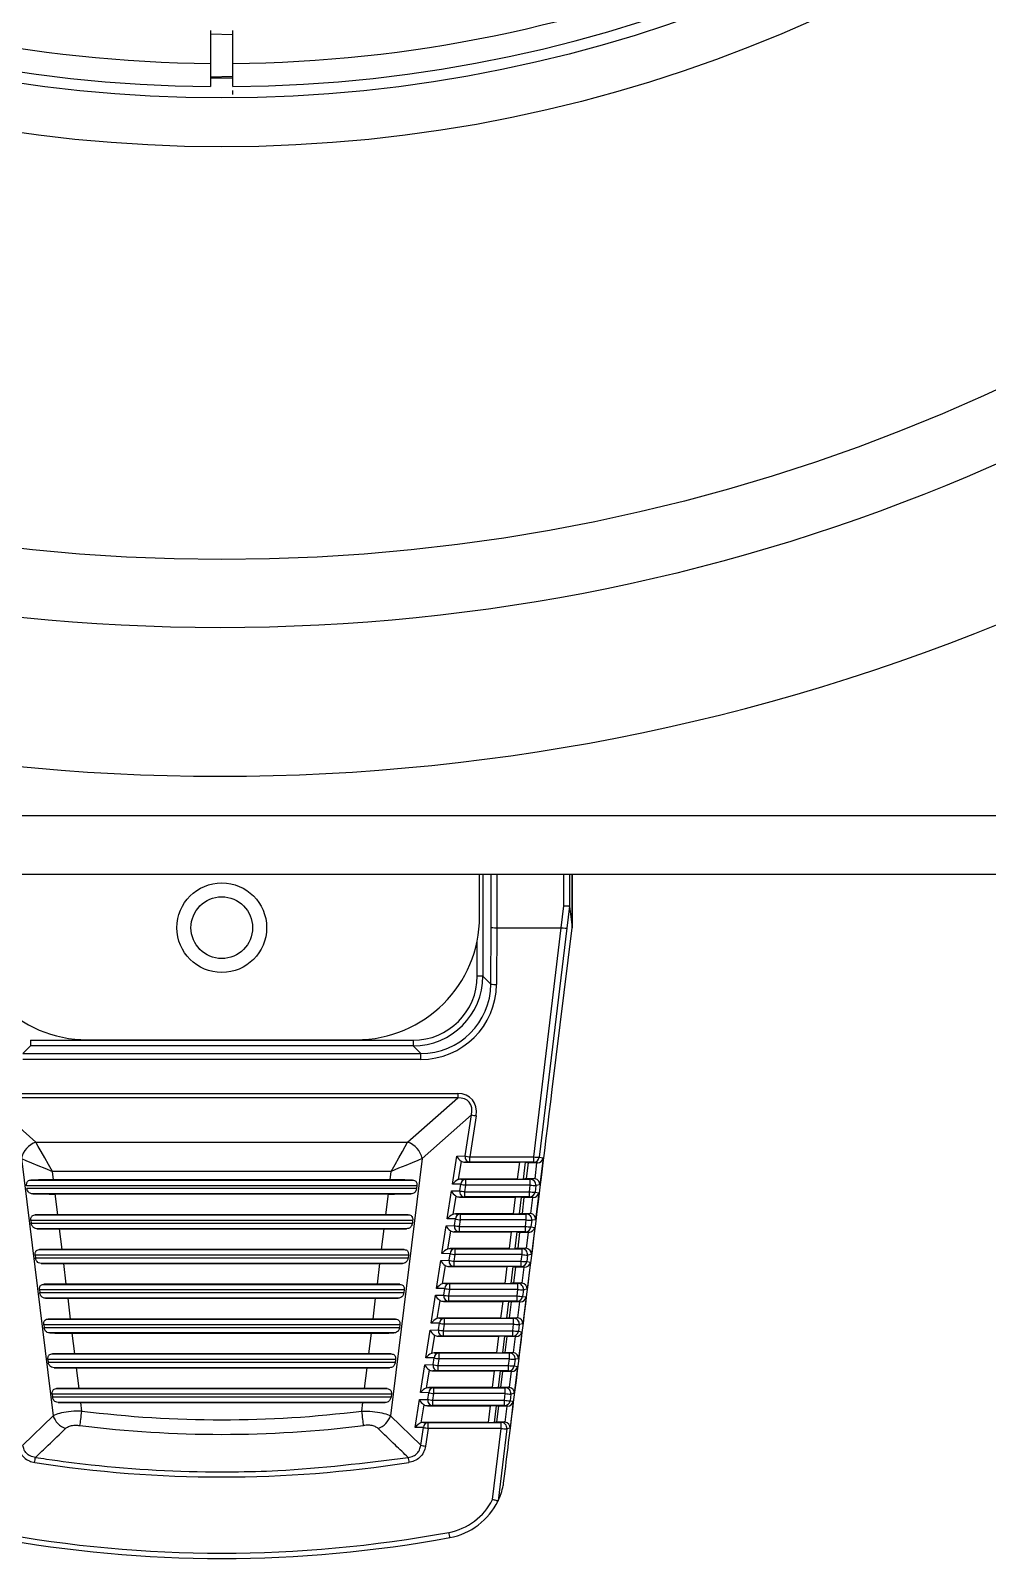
# Model space of a CAD drawing. Extents: x 17.3 to 113.1, y 4.8 to 84.5.
# Drawn here: x 53.618 to 55.326, y 30.821 to 33.547 of the extents above; entities that cross this region are included whole.
import ezdxf

# ---------------------------------------------------------------- set-up
doc = ezdxf.new("R2010")
doc.units = 0
doc.header["$MEASUREMENT"] = 0
doc.layers.add('OBJECT', color=7, linetype='CONTINUOUS')

msp = doc.modelspace()

# ---------------------------------------------------------------- linework, layer by layer
at = {"layer": 'OBJECT'}
for p, q in [((53.9397, 33.5466), (53.9397, 33.488)), ((53.9797, 33.488), (53.9797, 33.5466)), ((53.9797, 33.5389), (53.9397, 33.5403)), ((53.9397, 33.488), (53.9397, 33.4466)), ((53.9797, 33.4649), (53.9397, 33.4635)), ((53.9797, 33.4466), (53.9797, 33.488)), ((53.9797, 33.4619), (53.9397, 33.4619)), ((53.9397, 33.4466), (53.9397, 33.4466)), ((53.9797, 33.4466), (53.9797, 33.4466)), ((53.9797, 33.4328), (53.9797, 33.4397)), ((51.7566, 32.1465), (56.1566, 32.1465)), ((56.1566, 32.0416), (51.7566, 32.0416)), ((54.4197, 31.9665), (54.4197, 32.0416)), ((54.4255, 32.0416), (54.4255, 31.8602)), ((54.4403, 31.9467), (54.4403, 32.0416)), ((54.4503, 32.0416), (54.4503, 31.9465)), ((54.5701, 31.9857), (54.5701, 32.0416)), ((54.5801, 32.0416), (54.5801, 31.985)), ((54.5847, 32.0416), (54.5847, 31.9465)), ((54.5847, 31.9468), (54.5847, 32.0416)), ((54.5653, 31.9465), (54.5701, 31.9857)), ((54.5801, 31.985), (54.5752, 31.9455)), ((54.5801, 31.985), (54.5847, 31.9468)), ((54.4399, 31.8459), (54.4403, 31.9467)), ((54.4503, 31.9465), (54.4498, 31.8453)), ((54.4503, 31.9465), (54.5653, 31.9465)), ((54.4503, 31.9465), (54.4503, 31.9465)), ((54.5163, 31.5377), (54.5653, 31.9465)), ((54.5752, 31.9455), (54.5262, 31.537)), ((54.5493, 31.6578), (54.5847, 31.9464)), ((54.5847, 31.9465), (54.5847, 31.9464)), ((54.4156, 31.8602), (54.4156, 31.9239)), ((54.4255, 31.8602), (54.4156, 31.8602)), ((54.4255, 31.8602), (54.4399, 31.8459)), ((53.6047, 31.722), (53.6185, 31.7357)), ((53.6047, 31.722), (54.3147, 31.722)), ((53.6185, 31.7456), (53.6185, 31.7357)), ((53.6185, 31.7456), (54.301, 31.7456)), ((54.301, 31.7357), (53.6185, 31.7357)), ((53.7197, 31.7465), (54.1997, 31.7465)), ((54.301, 31.7456), (54.301, 31.7357)), ((54.3147, 31.722), (54.301, 31.7357)), ((54.3147, 31.7115), (54.3147, 31.722)), ((54.3147, 31.7115), (53.6047, 31.7115)), ((53.5388, 31.651), (54.3807, 31.651)), ((54.3807, 31.6428), (53.5388, 31.6428)), ((53.6281, 31.5638), (53.5388, 31.6428)), ((54.2913, 31.5638), (54.3807, 31.6428)), ((54.3807, 31.651), (54.3807, 31.6428)), ((54.4051, 31.6125), (54.3171, 31.5347)), ((54.3939, 31.5393), (54.4051, 31.6125)), ((54.4137, 31.6109), (54.4025, 31.5377)), ((53.6281, 31.5638), (54.2913, 31.5638)), ((53.6023, 31.5347), (53.6586, 31.0759)), ((54.3171, 31.5347), (54.2608, 31.0759)), ((54.3716, 31.4891), (54.3793, 31.539)), ((54.3793, 31.539), (54.3939, 31.5393)), ((54.3867, 31.5299), (54.3817, 31.4971)), ((54.4025, 31.5377), (54.5163, 31.5377)), ((54.4025, 31.5282), (54.4025, 31.5377)), ((54.5163, 31.5282), (54.5163, 31.5377)), ((54.5262, 31.537), (54.5332, 31.5358)), ((54.5332, 31.5358), (54.5273, 31.4877)), ((53.6594, 31.4965), (53.6575, 31.5118)), ((54.262, 31.5118), (53.6575, 31.5118)), ((54.2601, 31.4965), (54.262, 31.5118)), ((54.4025, 31.5282), (54.3933, 31.5281)), ((54.3933, 31.5281), (54.4913, 31.5281)), ((54.5163, 31.5282), (54.4025, 31.5282)), ((54.4876, 31.4979), (54.4913, 31.5281)), ((54.5012, 31.528), (54.4976, 31.498)), ((54.5012, 31.528), (54.5065, 31.5271)), ((54.5065, 31.5271), (54.503, 31.4989)), ((54.5221, 31.5271), (54.5065, 31.5271)), ((54.5228, 31.5271), (54.5163, 31.5282)), ((54.5186, 31.4987), (54.5221, 31.5271)), ((54.308, 31.4863), (53.6115, 31.4863)), ((53.6121, 31.4816), (54.3074, 31.4816)), ((53.6193, 31.4963), (54.3002, 31.4963)), ((54.2601, 31.4965), (53.6594, 31.4965)), ((54.308, 31.4863), (54.3074, 31.4816)), ((54.3621, 31.4271), (54.3697, 31.477)), ((54.3697, 31.477), (54.3843, 31.4772)), ((54.3861, 31.4888), (54.3716, 31.4891)), ((54.3843, 31.4772), (54.3861, 31.4888)), ((54.3863, 31.4979), (54.3947, 31.4978)), ((54.4876, 31.4979), (54.3863, 31.4979)), ((54.3947, 31.4873), (54.3929, 31.4756)), ((54.3929, 31.4756), (54.5088, 31.4756)), ((54.3929, 31.4756), (54.3929, 31.4662)), ((54.3947, 31.4978), (54.3947, 31.4873)), ((54.3947, 31.4978), (54.5102, 31.4978)), ((54.5102, 31.4873), (54.3947, 31.4873)), ((54.503, 31.4989), (54.4976, 31.498)), ((54.503, 31.4989), (54.5169, 31.4989)), ((54.5088, 31.4756), (54.5102, 31.4873)), ((54.5088, 31.4662), (54.5088, 31.4756)), ((54.5102, 31.4978), (54.5169, 31.4989)), ((54.5102, 31.4873), (54.5102, 31.4978)), ((54.5201, 31.4866), (54.5187, 31.475)), ((54.5187, 31.475), (54.5256, 31.4738)), ((54.5273, 31.4877), (54.5201, 31.4866)), ((54.2971, 31.4716), (53.6223, 31.4716)), ((53.667, 31.4345), (53.6624, 31.4715)), ((53.6624, 31.4715), (54.257, 31.4715)), ((54.2525, 31.4345), (54.257, 31.4715)), ((54.3772, 31.4679), (54.3722, 31.4351)), ((54.3929, 31.4662), (54.3838, 31.466)), ((54.3838, 31.466), (54.4838, 31.466)), ((54.5088, 31.4662), (54.3929, 31.4662)), ((54.4802, 31.4359), (54.4838, 31.466)), ((54.4938, 31.466), (54.4902, 31.436)), ((54.4938, 31.466), (54.4988, 31.4651)), ((54.4988, 31.4651), (54.4954, 31.4369)), ((54.5145, 31.4651), (54.4988, 31.4651)), ((54.5152, 31.4651), (54.5088, 31.4662)), ((54.511, 31.4367), (54.5145, 31.4651)), ((54.5256, 31.4738), (54.5197, 31.4257)), ((53.6191, 31.4243), (53.6197, 31.4196)), ((54.3003, 31.4243), (53.6191, 31.4243)), ((53.6269, 31.4343), (54.2926, 31.4343)), ((54.2525, 31.4345), (53.667, 31.4345)), ((54.3003, 31.4243), (54.2998, 31.4196)), ((54.3766, 31.4269), (54.3621, 31.4271)), ((54.3748, 31.4152), (54.3766, 31.4269)), ((54.3767, 31.4359), (54.3852, 31.4358)), ((54.4802, 31.4359), (54.3767, 31.4359)), ((54.3852, 31.4253), (54.3834, 31.4136)), ((54.3852, 31.4358), (54.3852, 31.4253)), ((54.3852, 31.4358), (54.5028, 31.4358)), ((54.5028, 31.4253), (54.3852, 31.4253)), ((54.4954, 31.4369), (54.4902, 31.436)), ((54.4954, 31.4369), (54.5093, 31.4369)), ((54.5014, 31.4136), (54.5028, 31.4253)), ((54.5028, 31.4358), (54.5093, 31.4369)), ((54.5028, 31.4253), (54.5028, 31.4358)), ((54.5127, 31.4246), (54.5113, 31.4129)), ((54.5197, 31.4257), (54.5127, 31.4246)), ((53.6197, 31.4196), (54.2998, 31.4196)), ((54.2895, 31.4096), (53.6299, 31.4096)), ((53.6746, 31.3725), (53.67, 31.4095)), ((53.67, 31.4095), (54.2494, 31.4095)), ((54.2449, 31.3725), (54.2494, 31.4095)), ((54.3526, 31.3651), (54.3602, 31.415)), ((54.3602, 31.415), (54.3748, 31.4152)), ((54.3677, 31.4059), (54.3626, 31.3731)), ((54.3834, 31.4041), (54.3743, 31.404)), ((54.3743, 31.404), (54.4764, 31.404)), ((54.3834, 31.4136), (54.5014, 31.4136)), ((54.3834, 31.4136), (54.3834, 31.4041)), ((54.5014, 31.4041), (54.3834, 31.4041)), ((54.4728, 31.374), (54.4764, 31.404)), ((54.4864, 31.4039), (54.4828, 31.374)), ((54.4864, 31.4039), (54.4912, 31.4031)), ((54.4912, 31.4031), (54.4878, 31.3749)), ((54.5069, 31.4031), (54.4912, 31.4031)), ((54.5014, 31.4041), (54.5014, 31.4136)), ((54.5076, 31.4031), (54.5014, 31.4041)), ((54.5034, 31.3747), (54.5069, 31.4031)), ((54.5113, 31.4129), (54.518, 31.4118)), ((54.518, 31.4118), (54.5121, 31.3637)), ((53.6345, 31.3723), (54.2849, 31.3723)), ((54.2449, 31.3725), (53.6746, 31.3725)), ((54.3672, 31.374), (54.3757, 31.3738)), ((54.4728, 31.374), (54.3672, 31.374)), ((54.3757, 31.3738), (54.3757, 31.3633)), ((54.3757, 31.3738), (54.4954, 31.3738)), ((54.4878, 31.3749), (54.4828, 31.374)), ((54.4878, 31.3749), (54.5016, 31.3749)), ((54.4954, 31.3738), (54.5016, 31.3749)), ((54.4954, 31.3633), (54.4954, 31.3738)), ((53.6267, 31.3623), (53.6273, 31.3576)), ((54.2927, 31.3623), (53.6267, 31.3623)), ((53.6273, 31.3576), (54.2921, 31.3576)), ((54.2819, 31.3476), (53.6376, 31.3476)), ((53.6822, 31.3105), (53.6777, 31.3475)), ((53.6777, 31.3475), (54.2418, 31.3475)), ((54.2373, 31.3105), (54.2418, 31.3475)), ((54.2927, 31.3623), (54.2921, 31.3576)), ((54.3431, 31.3031), (54.3507, 31.353)), ((54.3507, 31.353), (54.3653, 31.3532)), ((54.3671, 31.3649), (54.3526, 31.3651)), ((54.3581, 31.3438), (54.3531, 31.3112)), ((54.3739, 31.3421), (54.3648, 31.342)), ((54.3648, 31.342), (54.4689, 31.342)), ((54.3653, 31.3532), (54.3671, 31.3649)), ((54.3757, 31.3633), (54.3739, 31.3516)), ((54.3739, 31.3516), (54.4939, 31.3516)), ((54.3739, 31.3516), (54.3739, 31.3421)), ((54.4939, 31.3421), (54.3739, 31.3421)), ((54.4954, 31.3633), (54.3757, 31.3633)), ((54.4653, 31.312), (54.4689, 31.342)), ((54.4789, 31.3419), (54.4753, 31.3121)), ((54.4789, 31.3419), (54.4836, 31.3411)), ((54.4836, 31.3411), (54.4802, 31.3129)), ((54.4993, 31.3411), (54.4836, 31.3411)), ((54.4939, 31.3516), (54.4954, 31.3633)), ((54.4939, 31.3421), (54.4939, 31.3516)), ((54.5, 31.3411), (54.4939, 31.3421)), ((54.4958, 31.3127), (54.4993, 31.3411)), ((54.5053, 31.3626), (54.5039, 31.3509)), ((54.5039, 31.3509), (54.5104, 31.3498)), ((54.5104, 31.3498), (54.5045, 31.3017)), ((54.5121, 31.3637), (54.5053, 31.3626)), ((54.3577, 31.312), (54.3662, 31.3119)), ((54.4653, 31.312), (54.3577, 31.312)), ((54.3662, 31.3119), (54.3662, 31.3013)), ((54.3662, 31.3119), (54.4879, 31.3119)), ((54.4802, 31.3129), (54.4753, 31.3121)), ((54.4802, 31.3129), (54.494, 31.3129)), ((54.4879, 31.3119), (54.494, 31.3129)), ((54.4879, 31.3013), (54.4879, 31.3119)), ((53.6343, 31.3003), (53.6349, 31.2956)), ((54.2851, 31.3003), (53.6343, 31.3003)), ((53.6349, 31.2956), (54.2845, 31.2956)), ((53.6421, 31.3103), (54.2773, 31.3103)), ((54.2743, 31.2856), (53.6452, 31.2856)), ((54.2373, 31.3105), (53.6822, 31.3105)), ((53.6898, 31.2485), (53.6853, 31.2855)), ((53.6853, 31.2855), (54.2342, 31.2855)), ((54.2296, 31.2485), (54.2342, 31.2855)), ((54.2851, 31.3003), (54.2845, 31.2956)), ((54.3335, 31.2412), (54.3412, 31.2909)), ((54.3412, 31.2909), (54.3558, 31.2911)), ((54.3576, 31.3029), (54.3431, 31.3031)), ((54.3558, 31.2911), (54.3576, 31.3029)), ((54.3662, 31.3013), (54.3644, 31.2896)), ((54.3644, 31.2896), (54.4865, 31.2896)), ((54.3644, 31.2896), (54.3644, 31.2801)), ((54.4879, 31.3013), (54.3662, 31.3013)), ((54.4865, 31.2896), (54.4879, 31.3013)), ((54.4865, 31.2801), (54.4865, 31.2896)), ((54.4978, 31.3006), (54.4964, 31.2889)), ((54.4964, 31.2889), (54.5028, 31.2878)), ((54.5028, 31.2878), (54.4969, 31.2397)), ((54.5045, 31.3017), (54.4978, 31.3006)), ((54.3486, 31.2818), (54.3436, 31.2492)), ((54.3644, 31.2801), (54.3553, 31.28)), ((54.3553, 31.28), (54.4615, 31.28)), ((54.4865, 31.2801), (54.3644, 31.2801)), ((54.4579, 31.25), (54.4615, 31.28)), ((54.4715, 31.2799), (54.4679, 31.2501)), ((54.4715, 31.2799), (54.476, 31.2791)), ((54.476, 31.2791), (54.4725, 31.2509)), ((54.4916, 31.2791), (54.476, 31.2791)), ((54.4923, 31.2791), (54.4865, 31.2801)), ((54.4882, 31.2507), (54.4916, 31.2791)), ((53.642, 31.2383), (53.6425, 31.2336)), ((54.2775, 31.2383), (53.642, 31.2383)), ((53.6425, 31.2336), (54.2769, 31.2336)), ((53.6497, 31.2483), (54.2697, 31.2483)), ((54.2296, 31.2485), (53.6898, 31.2485)), ((54.2775, 31.2383), (54.2769, 31.2336)), ((54.3481, 31.2409), (54.3335, 31.2412)), ((54.3463, 31.2291), (54.3481, 31.2409)), ((54.3482, 31.25), (54.3567, 31.2499)), ((54.4579, 31.25), (54.3482, 31.25)), ((54.3567, 31.2394), (54.3548, 31.2275)), ((54.3567, 31.2499), (54.3567, 31.2394)), ((54.3567, 31.2499), (54.4805, 31.2499)), ((54.4805, 31.2394), (54.3567, 31.2394)), ((54.4725, 31.2509), (54.4679, 31.2501)), ((54.4725, 31.2509), (54.4864, 31.2509)), ((54.4791, 31.2275), (54.4805, 31.2394)), ((54.4805, 31.2499), (54.4864, 31.2509)), ((54.4805, 31.2394), (54.4805, 31.2499)), ((54.4904, 31.2387), (54.489, 31.2268)), ((54.4969, 31.2397), (54.4904, 31.2387)), ((54.2667, 31.2236), (53.6528, 31.2236)), ((53.6974, 31.1865), (53.6929, 31.2235)), ((53.6929, 31.2235), (54.2266, 31.2235)), ((54.222, 31.1865), (54.2266, 31.2235)), ((54.324, 31.1792), (54.3317, 31.2289)), ((54.3317, 31.2289), (54.3463, 31.2291)), ((54.3391, 31.2198), (54.3341, 31.1872)), ((54.3548, 31.2181), (54.3457, 31.2179)), ((54.3457, 31.2179), (54.454, 31.2179)), ((54.3548, 31.2275), (54.4791, 31.2275)), ((54.3548, 31.2275), (54.3548, 31.2181)), ((54.4791, 31.2181), (54.3548, 31.2181)), ((54.4505, 31.188), (54.454, 31.2179)), ((54.464, 31.2178), (54.4605, 31.1881)), ((54.464, 31.2178), (54.4684, 31.2171)), ((54.4684, 31.2171), (54.4649, 31.1889)), ((54.484, 31.2171), (54.4684, 31.2171)), ((54.4791, 31.2181), (54.4791, 31.2275)), ((54.4847, 31.2171), (54.4791, 31.2181)), ((54.4805, 31.1887), (54.484, 31.2171)), ((54.489, 31.2268), (54.4952, 31.2258)), ((54.4952, 31.2258), (54.4893, 31.1777)), ((53.6496, 31.1763), (53.6501, 31.1716)), ((54.2699, 31.1763), (53.6496, 31.1763)), ((53.6574, 31.1863), (54.2621, 31.1863)), ((54.222, 31.1865), (53.6974, 31.1865)), ((54.2699, 31.1763), (54.2693, 31.1716)), ((54.3386, 31.179), (54.324, 31.1792)), ((54.3367, 31.1671), (54.3386, 31.179)), ((54.3387, 31.188), (54.3472, 31.1879)), ((54.4505, 31.188), (54.3387, 31.188)), ((54.3472, 31.1774), (54.3453, 31.1655)), ((54.3472, 31.1879), (54.3472, 31.1774)), ((54.3472, 31.1879), (54.473, 31.1879)), ((54.473, 31.1774), (54.3472, 31.1774)), ((54.4649, 31.1889), (54.4605, 31.1881)), ((54.4649, 31.1889), (54.4788, 31.1889)), ((54.4716, 31.1655), (54.473, 31.1774)), ((54.473, 31.1879), (54.4788, 31.1889)), ((54.473, 31.1774), (54.473, 31.1879)), ((54.483, 31.1767), (54.4815, 31.1648)), ((54.4893, 31.1777), (54.483, 31.1767)), ((53.6501, 31.1716), (54.2693, 31.1716)), ((54.2591, 31.1616), (53.6604, 31.1616)), ((53.705, 31.1245), (53.7005, 31.1615)), ((53.7005, 31.1615), (54.219, 31.1615)), ((54.2144, 31.1245), (54.219, 31.1615)), ((54.3145, 31.1172), (54.3221, 31.1669)), ((54.3221, 31.1669), (54.3367, 31.1671)), ((54.3296, 31.1577), (54.3246, 31.1253)), ((54.3453, 31.156), (54.3362, 31.1559)), ((54.3362, 31.1559), (54.4466, 31.1559)), ((54.3453, 31.1655), (54.4716, 31.1655)), ((54.3453, 31.1655), (54.3453, 31.156)), ((54.4716, 31.156), (54.3453, 31.156)), ((54.443, 31.1261), (54.4466, 31.1559)), ((54.4566, 31.1558), (54.453, 31.1262)), ((54.4566, 31.1558), (54.4608, 31.1551)), ((54.4608, 31.1551), (54.4573, 31.1269)), ((54.4764, 31.1551), (54.4608, 31.1551)), ((54.4716, 31.156), (54.4716, 31.1655)), ((54.4771, 31.1551), (54.4716, 31.156)), ((54.4729, 31.1267), (54.4764, 31.1551)), ((54.4815, 31.1648), (54.4875, 31.1638)), ((54.4875, 31.1638), (54.4816, 31.1157)), ((53.665, 31.1243), (54.2545, 31.1243)), ((54.2144, 31.1245), (53.705, 31.1245)), ((54.3292, 31.1261), (54.3376, 31.1259)), ((54.443, 31.1261), (54.3292, 31.1261)), ((54.3376, 31.1259), (54.3376, 31.1154)), ((54.3376, 31.1259), (54.4656, 31.1259)), ((54.4573, 31.1269), (54.453, 31.1262)), ((54.4573, 31.1269), (54.4712, 31.1269)), ((54.4656, 31.1259), (54.4712, 31.1269)), ((54.4656, 31.1154), (54.4656, 31.1259)), ((53.6572, 31.1143), (53.6578, 31.1096)), ((54.2623, 31.1143), (53.6572, 31.1143)), ((53.6578, 31.1096), (54.2617, 31.1096)), ((54.2515, 31.0996), (53.668, 31.0996)), ((53.7099, 31.0844), (53.7081, 31.0995)), ((53.7081, 31.0995), (54.2114, 31.0995)), ((54.2095, 31.0844), (54.2114, 31.0995)), ((54.2623, 31.1143), (54.2617, 31.1096)), ((54.305, 31.0553), (54.3126, 31.1048)), ((54.3126, 31.1048), (54.3272, 31.1051)), ((54.329, 31.117), (54.3145, 31.1172)), ((54.3201, 31.0957), (54.3151, 31.0633)), ((54.3358, 31.094), (54.3267, 31.0939)), ((54.3267, 31.0939), (54.4392, 31.0939)), ((54.3272, 31.1051), (54.329, 31.117)), ((54.3376, 31.1154), (54.3358, 31.1035)), ((54.3358, 31.1035), (54.4642, 31.1035)), ((54.3358, 31.1035), (54.3358, 31.094)), ((54.4642, 31.094), (54.3358, 31.094)), ((54.4656, 31.1154), (54.3376, 31.1154)), ((54.4356, 31.0641), (54.4392, 31.0939)), ((54.4491, 31.0938), (54.4456, 31.0642)), ((54.4491, 31.0938), (54.4532, 31.0931)), ((54.4642, 31.1035), (54.4656, 31.1154)), ((54.4642, 31.094), (54.4642, 31.1035)), ((54.4695, 31.0931), (54.4642, 31.094)), ((54.4799, 31.1018), (54.474, 31.0537)), ((54.4755, 31.1147), (54.4741, 31.1028)), ((54.4741, 31.1028), (54.4799, 31.1018)), ((54.4816, 31.1157), (54.4755, 31.1147)), ((53.6586, 31.0759), (53.6048, 31.0234)), ((54.2608, 31.0759), (54.3147, 31.0234)), ((54.4532, 31.0931), (54.4497, 31.0649)), ((54.4688, 31.0931), (54.4532, 31.0931)), ((54.4653, 31.0647), (54.4688, 31.0931)), ((54.3195, 31.055), (54.305, 31.0553)), ((54.3147, 31.0234), (54.3195, 31.055)), ((54.3197, 31.0641), (54.3281, 31.064)), ((54.4356, 31.0641), (54.3197, 31.0641)), ((54.3281, 31.0535), (54.3233, 31.0218)), ((54.3281, 31.064), (54.4582, 31.064)), ((54.3281, 31.0535), (54.3281, 31.064)), ((54.4582, 31.0535), (54.3281, 31.0535)), ((54.4429, 30.9265), (54.4582, 31.0535)), ((54.4497, 31.0649), (54.4456, 31.0642)), ((54.4497, 31.0649), (54.4636, 31.0649)), ((54.4681, 31.0528), (54.4526, 30.9241)), ((54.4582, 31.064), (54.4636, 31.0649)), ((54.4582, 31.0535), (54.4582, 31.064)), ((54.474, 31.0537), (54.4681, 31.0528)), ((54.4526, 30.9241), (54.4527, 30.9241))]:
    msp.add_line(p, q, dxfattribs=at)
at = {"layer": 'OBJECT', "flags": 128}
for points in [[(54.5701, 31.9857), (54.572, 31.9855), (54.5738, 31.9854), (54.5755, 31.9853), (54.577, 31.9852), (54.5782, 31.9852), (54.5792, 31.9851), (54.5798, 31.9851), (54.5801, 31.985)], [(53.6575, 31.5118), (53.6504, 31.5243), (53.6437, 31.5362), (53.6375, 31.5471), (53.6323, 31.5564), (53.6281, 31.5638)], [(54.262, 31.5118), (54.269, 31.5243), (54.2758, 31.5362), (54.2819, 31.5471), (54.2872, 31.5564), (54.2913, 31.5638)], [(53.6023, 31.5347), (53.6101, 31.5314), (53.62, 31.5273), (53.6316, 31.5226), (53.6442, 31.5173), (53.6575, 31.5118)], [(54.3171, 31.5347), (54.3093, 31.5314), (54.2994, 31.5273), (54.2879, 31.5226), (54.2752, 31.5173), (54.262, 31.5118)], [(53.7067, 31.0587), (53.707, 31.0608), (53.7073, 31.0634), (53.7077, 31.0663), (53.7081, 31.0696), (53.7085, 31.073), (53.709, 31.0767), (53.7095, 31.0806), (53.7099, 31.0844)], [(54.2127, 31.0587), (54.2125, 31.0608), (54.2122, 31.0634), (54.2118, 31.0663), (54.2114, 31.0696), (54.2109, 31.073), (54.2105, 31.0767), (54.21, 31.0806), (54.2095, 31.0844)]]:
    msp.add_lwpolyline(points, dxfattribs=at)
at = {"layer": 'OBJECT'}
for centre, radius in [((53.9566, 35.9065), 3.425), ((53.9597, 35.9065), 3.3032), ((53.9597, 35.9065), 2.5673), ((53.9597, 35.9065), 2.48), ((53.9597, 31.9465), 0.08), ((53.9597, 31.9465), 0.055)]:
    msp.add_circle(centre, radius, dxfattribs=at)
for centre, radius, start, end in [((53.9597, 35.9065), 2.46, 90.4658, 269.5342), ((53.9597, 35.9065), 2.4599, 90.4658, 269.5342), ((53.9597, 35.9065), 2.46, 270.4658, 89.5342), ((53.9597, 35.9065), 2.4599, 270.4658, 89.5342), ((53.9597, 35.9065), 2.4186, 247.2806, 269.5262), ((53.9597, 35.9065), 2.4186, 270.4738, 292.7194), ((53.9566, 35.9065), 3.69, 246.3466, 293.6534), ((53.7197, 31.9665), 0.22, 180, 270), ((54.1997, 31.9665), 0.22, 270, 0), ((54.4479, 31.903), 0.0577, 262.0071, 271.9319), ((54.4299, 31.7229), 0.1131, 257.3529, 261.78), ((53.6392, 31.528), 0.0374, 107.1826, 169.8174), ((54.2803, 31.528), 0.0374, 10.1826, 72.8174), ((54.4033, 31.5378), 0.0096, 171.0459, 264.6867), ((54.4187, 31.6499), 0.1134, 257.3582, 261.7746), ((54.525, 31.5908), 0.0538, 260.7202, 271.3166), ((54.5163, 31.5382), 0.01, 270.0609, 353.0234), ((54.3938, 31.4757), 0.0096, 171.0462, 264.6867), ((54.4092, 31.5882), 0.1137, 257.3641, 261.7689), ((54.3954, 31.4885), 0.00928, 94.1947, 178.0819), ((54.4109, 31.5995), 0.1134, 257.3582, 261.7747), ((54.5175, 31.5286), 0.0537, 260.7126, 271.3308), ((54.5088, 31.4762), 0.01, 270.0628, 353.0253), ((54.5102, 31.4878), 0.01, 353.0096, 89.9214), ((54.5189, 31.5403), 0.0537, 260.7112, 271.3256), ((54.3859, 31.4266), 0.00928, 94.1891, 178.0877), ((54.4015, 31.5378), 0.1137, 257.3669, 261.7735), ((54.5028, 31.4258), 0.01, 353.0096, 89.9244), ((54.5115, 31.4783), 0.0537, 260.7112, 271.3256), ((54.3843, 31.4137), 0.0096, 171.0495, 264.6833), ((54.3997, 31.5261), 0.1137, 257.367, 261.7735), ((54.5101, 31.4666), 0.0537, 260.7112, 271.3256), ((54.5014, 31.4141), 0.01, 270.0647, 353.0235), ((54.3764, 31.3646), 0.00928, 94.1947, 178.0819), ((54.4953, 31.3638), 0.01, 353.0112, 89.9228), ((54.3748, 31.3517), 0.0096, 171.0462, 264.6867), ((54.3901, 31.4638), 0.1134, 257.3582, 261.7747), ((54.3919, 31.4756), 0.1134, 257.3583, 261.7746), ((54.5026, 31.4046), 0.0537, 260.7112, 271.3256), ((54.4939, 31.3521), 0.01, 270.061, 353.0233), ((54.504, 31.4163), 0.0537, 260.7126, 271.3308), ((54.3669, 31.3026), 0.00928, 94.1947, 178.0819), ((54.4879, 31.3019), 0.01, 353.0125, 89.9183), ((54.3653, 31.2897), 0.0096, 171.0464, 264.6865), ((54.3806, 31.4018), 0.1134, 257.3584, 261.7746), ((54.3824, 31.4136), 0.1134, 257.3582, 261.7747), ((54.4952, 31.3427), 0.0538, 260.7202, 271.3166), ((54.4865, 31.2901), 0.01, 270.061, 353.0233), ((54.4966, 31.3543), 0.0537, 260.7111, 271.3256), ((54.3573, 31.2406), 0.00928, 94.189, 178.0876), ((54.3729, 31.3519), 0.1137, 257.3668, 261.7737), ((54.4805, 31.2399), 0.01, 353.0094, 89.9244), ((54.4891, 31.2923), 0.0536, 260.7007, 271.336), ((54.3557, 31.2276), 0.0096, 171.0462, 264.6867), ((54.3711, 31.3401), 0.1137, 257.364, 261.7689), ((54.4877, 31.2805), 0.0537, 260.7126, 271.3308), ((54.479, 31.2281), 0.01, 270.063, 353.0251), ((54.3478, 31.1787), 0.00928, 94.1947, 178.0819), ((54.3634, 31.2897), 0.1134, 257.3584, 261.7746), ((54.473, 31.1779), 0.01, 353.0084, 89.9224), ((54.4817, 31.2305), 0.0538, 260.7201, 271.3166), ((54.3462, 31.1656), 0.0096, 171.0495, 264.6833), ((54.3616, 31.278), 0.1137, 257.367, 261.7735), ((54.4803, 31.2185), 0.0537, 260.7111, 271.3256), ((54.4716, 31.166), 0.01, 270.0647, 353.0237), ((54.3383, 31.1167), 0.00928, 94.1969, 178.0797), ((54.4656, 31.1159), 0.01, 353.0125, 89.9183), ((54.3367, 31.1036), 0.0096, 171.0462, 264.6867), ((54.352, 31.2155), 0.1131, 257.353, 261.78), ((54.3538, 31.2274), 0.1131, 257.353, 261.78), ((54.4728, 31.1565), 0.0537, 260.7111, 271.3256), ((54.4642, 31.104), 0.01, 270.0611, 353.0234), ((54.4743, 31.1684), 0.0537, 260.7111, 271.3256), ((53.6928, 31.0873), 0.036, 198.4626, 250.6707), ((53.9597, 33.0715), 2.0027, 262.8353, 277.1647), ((54.2267, 31.0873), 0.036, 289.3293, 341.5374), ((53.9597, 33.0715), 2.0287, 262.8353, 277.1647), ((54.3288, 31.0547), 0.00928, 94.189, 178.0876), ((54.3444, 31.166), 0.1137, 257.3639, 261.769), ((54.4582, 31.054), 0.01, 353.0094, 89.9244), ((54.4668, 31.1064), 0.0537, 260.7126, 271.3309), ((54.3395, 31.1341), 0.1134, 257.3582, 261.7747), ((52.8881, 31.1089), 0.7468, 351.0439, 351.7482), ((55.0313, 31.1089), 0.7468, 188.2518, 188.9561), ((54.3447, 30.9766), 0.12, 334.0782, 347.8929), ((54.3447, 30.976), 0.11, 280.4137, 333.2137), ((54.3447, 30.9766), 0.12, 280.4137, 334.0782), ((53.9597, 33.0715), 2.25, 259.5863, 280.4137), ((53.9597, 33.071), 2.24, 259.5863, 280.4137), ((54.6048, 30.9097), 0.2438, 189.8756, 192.1041)]:
    msp.add_arc(centre, radius, start, end, dxfattribs=at)
for centre, major_axis, ratio, start_param, end_param in [((54.5701, 31.9035), (0.01, 0.0816), 0.00637, 6.257393, 6.283573), ((54.4503, 31.9467), (0.01, -0.00002), 0.026383, 3.22892, 4.71245), ((54.542, 31.7571), (0.0233, 0.1894), 0.052407, 0.000098, 0.006453), ((54.5653, 31.9467), (0.00993, -0.00121), 0.026195, 4.718707, 6.230789), ((54.4647, 30.9685), (0.1198, 0.9787), 0.00637, 6.244304, 6.257393), ((54.3001, 31.8611), (0.089, -0.089), 0.993631, 5.501585, 7.064785), ((54.3001, 31.8611), (0.0819, -0.0819), 0.992433, 5.501585, 7.064785), ((54.3143, 31.8469), (0.1188, -0.0407), 0.993756, 5.043826, 6.607026), ((54.3143, 31.8464), (0.1299, -0.0387), 0.994537, 5.003442, 6.566642), ((54.366, 31.6033), (0.0395, 0.0379), 0.729911, 5.521785, 6.933311), ((54.366, 31.6039), (0.0343, 0.0324), 0.634863, 5.526939, 6.938465), ((54.3879, 31.538), (-0.00769, 0.00883), 0.591833, 0.988251, 2.042663), ((54.3937, 31.5381), (0.0115, 0.0012), 0.861198, 3.973965, 4.591698), ((54.5233, 31.537), (0.00821, 0.00613), 0.948914, 4.045717, 5.494053), ((54.4912, 31.528), (0.0101, 0), 0.00868, 0.05139, 1.563472), ((54.5221, 31.527), (0.0101, 0), 0.008662, 1.499632, 1.569733), ((53.6594, 31.496), (0.0605, 0), 0.008662, 1.57186, 2.29679), ((54.26, 31.496), (0.0605, 0), 0.008662, 0.844802, 1.569733), ((54.3783, 31.476), (-0.00769, 0.00883), 0.591833, 0.988251, 2.042663), ((54.3802, 31.488), (0.00979, 0.00828), 0.557988, 0.993218, 2.04763), ((54.386, 31.4879), (0.0115, 0.0009), 0.862782, 1.483987, 1.890248), ((54.4876, 31.498), (0.0101, 0), 0.008673, 4.717631, 6.229713), ((54.5169, 31.4889), (0.00989, 0.0016), 0.998514, 1.236067, 1.409966), ((54.5174, 31.4889), (0.00734, -0.00707), 0.946913, 0.670393, 2.18883), ((53.6624, 31.472), (0.0605, 0), 0.008662, 3.988522, 4.713453), ((54.2571, 31.472), (0.0605, 0), 0.008662, 4.711325, 5.436256), ((54.3842, 31.476), (0.0115, 0.0012), 0.861198, 3.973965, 4.591698), ((54.4837, 31.466), (0.0101, 0), 0.00868, 0.05139, 1.563472), ((54.5145, 31.465), (0.0101, 0), 0.008662, 1.499632, 1.569733), ((54.5157, 31.475), (0.00821, 0.00613), 0.948914, 4.045717, 5.494053), ((53.667, 31.434), (0.0605, 0), 0.008662, 1.57186, 2.29679), ((54.2524, 31.434), (0.0605, 0), 0.008662, 0.844802, 1.569733), ((54.3707, 31.426), (0.00979, 0.00828), 0.557988, 0.993218, 2.04763), ((54.3765, 31.4259), (0.0115, 0.0009), 0.862782, 1.483987, 1.890248), ((54.4801, 31.436), (0.0101, 0), 0.008673, 4.717631, 6.229713), ((54.5093, 31.4269), (0.00989, 0.0016), 0.998514, 1.236067, 1.409966), ((54.5098, 31.4269), (0.00734, -0.00707), 0.946913, 0.670393, 2.18883), ((53.67, 31.41), (0.0605, 0), 0.008662, 3.988522, 4.713453), ((54.2495, 31.41), (0.0605, 0), 0.008662, 4.711325, 5.436256), ((54.3688, 31.4139), (-0.00769, 0.00883), 0.591833, 0.988251, 2.042663), ((54.3747, 31.414), (0.0115, 0.0012), 0.861198, 3.973965, 4.591698), ((54.4763, 31.4039), (0.0101, 0), 0.00868, 0.05139, 1.563472), ((54.5069, 31.403), (0.0101, 0), 0.008662, 1.499632, 1.569733), ((54.5081, 31.413), (0.00821, 0.00613), 0.948914, 4.045717, 5.494053), ((53.6746, 31.372), (0.0605, 0), 0.008662, 1.57186, 2.29679), ((54.2448, 31.372), (0.0605, 0), 0.008662, 0.844802, 1.569733), ((54.3612, 31.3641), (0.00979, 0.00828), 0.557988, 0.993218, 2.04763), ((54.367, 31.364), (0.0115, 0.0009), 0.862782, 1.483987, 1.890248), ((54.4727, 31.374), (0.0101, 0), 0.008673, 4.717631, 6.229713), ((54.5016, 31.3649), (0.00989, 0.0016), 0.998514, 1.236067, 1.409966), ((54.5022, 31.3649), (0.00734, -0.00707), 0.946913, 0.670393, 2.18883), ((53.6776, 31.348), (0.0605, 0), 0.008662, 3.988522, 4.713453), ((54.2419, 31.348), (0.0605, 0), 0.008662, 4.711325, 5.436256), ((54.3593, 31.3519), (-0.00769, 0.00883), 0.591833, 0.988251, 2.042663), ((54.3651, 31.352), (0.0115, 0.0012), 0.861198, 3.973965, 4.591698), ((54.4689, 31.3419), (0.0101, 0), 0.00868, 0.05139, 1.563472), ((54.4992, 31.341), (0.0101, 0), 0.008662, 1.499632, 1.569733), ((54.5005, 31.351), (0.00821, 0.00613), 0.948914, 4.045717, 5.494053), ((54.3575, 31.302), (0.0115, 0.0009), 0.862782, 1.483987, 1.890248), ((54.4653, 31.3121), (0.0101, 0), 0.008673, 4.717631, 6.229713), ((54.494, 31.3029), (0.00989, 0.0016), 0.998514, 1.236067, 1.409966), ((54.4946, 31.3029), (0.00734, -0.00707), 0.946913, 0.670393, 2.18883), ((53.6823, 31.31), (0.0605, 0), 0.008662, 1.57186, 2.29679), ((53.6852, 31.286), (0.0605, 0), 0.008662, 3.988522, 4.713453), ((54.2343, 31.286), (0.0605, 0), 0.008662, 4.711325, 5.436256), ((54.2372, 31.31), (0.0605, 0), 0.008662, 0.844802, 1.569733), ((54.3498, 31.2899), (-0.00769, 0.00883), 0.591833, 0.988251, 2.042663), ((54.3516, 31.3021), (0.00979, 0.00828), 0.557988, 0.993218, 2.04763), ((54.4929, 31.289), (0.00821, 0.00613), 0.948914, 4.045717, 5.494053), ((54.3556, 31.29), (0.0115, 0.0012), 0.861198, 3.973965, 4.591698), ((54.4614, 31.2799), (0.0101, 0), 0.00868, 0.05139, 1.563472), ((54.4916, 31.279), (0.0101, 0), 0.008662, 1.499632, 1.569733), ((53.6899, 31.248), (0.0605, 0), 0.008662, 1.57186, 2.29679), ((54.2296, 31.248), (0.0605, 0), 0.008662, 0.844802, 1.569733), ((54.3421, 31.2401), (0.00979, 0.00828), 0.557988, 0.993218, 2.04763), ((54.3479, 31.24), (0.0115, 0.0009), 0.862782, 1.483987, 1.890248), ((54.4578, 31.2501), (0.0101, 0), 0.008673, 4.717631, 6.229713), ((54.4864, 31.2409), (0.00989, 0.0016), 0.998514, 1.236067, 1.409966), ((54.487, 31.2409), (0.00734, -0.00707), 0.946913, 0.670393, 2.18883), ((53.6928, 31.224), (0.0605, 0), 0.008662, 3.988522, 4.713453), ((54.2266, 31.224), (0.0605, 0), 0.008662, 4.711325, 5.436256), ((54.3403, 31.2278), (-0.00769, 0.00883), 0.591833, 0.988251, 2.042663), ((54.3461, 31.2279), (0.0115, 0.0012), 0.861198, 3.973965, 4.591698), ((54.454, 31.2178), (0.0101, 0), 0.00868, 0.05139, 1.563472), ((54.484, 31.217), (0.0101, 0), 0.008662, 1.499632, 1.569733), ((54.4852, 31.227), (0.00821, 0.00613), 0.948914, 4.045717, 5.494053), ((53.6975, 31.186), (0.0605, 0), 0.008662, 1.57186, 2.29679), ((54.222, 31.186), (0.0605, 0), 0.008662, 0.844802, 1.569733), ((54.3326, 31.1781), (0.00979, 0.00828), 0.557988, 0.993218, 2.04763), ((54.3384, 31.1781), (0.0115, 0.0009), 0.862782, 1.483987, 1.890248), ((54.4504, 31.1881), (0.0101, 0), 0.008673, 4.717631, 6.229713), ((54.4788, 31.1789), (0.00989, 0.0016), 0.998514, 1.236067, 1.409966), ((54.4793, 31.1789), (0.00734, -0.00707), 0.946913, 0.670393, 2.18883), ((53.7004, 31.162), (0.0605, 0), 0.008662, 3.988522, 4.713453), ((54.219, 31.162), (0.0605, 0), 0.008662, 4.711325, 5.436256), ((54.3307, 31.1658), (-0.00769, 0.00883), 0.591833, 0.988251, 2.042663), ((54.3366, 31.1659), (0.0115, 0.0012), 0.861198, 3.973965, 4.591698), ((54.4465, 31.1558), (0.0101, 0), 0.00868, 0.05139, 1.563472), ((54.4764, 31.155), (0.0101, 0), 0.008662, 1.499632, 1.569733), ((54.4776, 31.165), (0.00821, 0.00613), 0.948914, 4.045717, 5.494053), ((53.7051, 31.124), (0.0605, 0), 0.008662, 1.57186, 2.29679), ((54.2144, 31.124), (0.0605, 0), 0.008662, 0.844802, 1.569733), ((54.3231, 31.1162), (0.00979, 0.00828), 0.557988, 0.993218, 2.04763), ((54.3289, 31.1161), (0.0115, 0.0009), 0.862782, 1.483987, 1.890248), ((54.443, 31.1262), (0.0101, 0), 0.008673, 4.717631, 6.229713), ((54.4712, 31.1169), (0.00989, 0.0016), 0.998514, 1.236067, 1.409966), ((54.4717, 31.1169), (0.00734, -0.00707), 0.946913, 0.670393, 2.18883), ((53.708, 31.1), (0.0605, 0), 0.008662, 3.988522, 4.713453), ((54.2114, 31.1), (0.0605, 0), 0.008662, 4.711325, 5.436256), ((54.3212, 31.1038), (-0.00769, 0.00883), 0.591833, 0.988251, 2.042663), ((54.327, 31.1039), (0.0115, 0.0012), 0.861198, 3.973965, 4.591698), ((54.4391, 31.0938), (0.0101, 0), 0.00868, 0.05139, 1.563472), ((54.47, 31.103), (0.00821, 0.00613), 0.948914, 4.045717, 5.494053), ((54.4688, 31.093), (0.0101, 0), 0.008662, 1.499632, 1.569733), ((54.3136, 31.0542), (0.00979, 0.00828), 0.557988, 0.993218, 2.04763), ((54.3194, 31.0541), (0.0115, 0.0009), 0.862782, 1.483987, 1.890248), ((54.4355, 31.0642), (0.0101, 0), 0.008673, 4.717631, 6.229713), ((54.4636, 31.0549), (0.00989, 0.0016), 0.998514, 1.236067, 1.409966), ((54.4641, 31.0549), (0.00734, -0.00707), 0.946913, 0.670393, 2.18883), ((53.9597, 33.1371), (0, 2.1703), 0.999535, 2.987078, 3.296107)]:
    msp.add_ellipse(centre, major_axis=major_axis, ratio=ratio, start_param=start_param, end_param=end_param, dxfattribs=at)
for points, knots in [([(54.4621, 30.9514), (54.4628, 30.9571), (54.4663, 30.9855), (54.4811, 31.1049), (54.5095, 31.3347), (54.535, 31.5418), (54.5493, 31.6578)], [0, 0, 0, 0, 0.024147, 0.120738, 0.507103, 1, 1, 1, 1]), ([(53.6115, 31.4863), (53.6114, 31.4873), (53.6113, 31.4891), (53.6119, 31.4916), (53.613, 31.4939), (53.6152, 31.4957), (53.6175, 31.4963), (53.619, 31.4963), (53.6193, 31.4963)], [0, 0, 0, 0, 0.150343, 0.300689, 0.452229, 0.658972, 0.942861, 1, 1, 1, 1]), ([(53.6223, 31.4716), (53.6207, 31.4718), (53.618, 31.4721), (53.615, 31.4745), (53.6132, 31.4772), (53.6124, 31.4797), (53.6122, 31.4812), (53.6121, 31.4816)], [0, 0, 0, 0, 0.345925, 0.577476, 0.767298, 0.927982, 1, 1, 1, 1]), ([(54.3074, 31.4816), (54.3072, 31.4806), (54.3068, 31.4786), (54.3055, 31.4759), (54.3034, 31.4735), (54.3006, 31.4719), (54.2982, 31.4717), (54.2971, 31.4716)], [0, 0, 0, 0, 0.161046, 0.321396, 0.497923, 0.763008, 1, 1, 1, 1]), ([(54.3002, 31.4963), (54.3014, 31.4962), (54.3036, 31.496), (54.306, 31.4944), (54.3074, 31.4921), (54.3081, 31.4893), (54.308, 31.4873), (54.308, 31.4863)], [0, 0, 0, 0, 0.2782962, 0.4907959, 0.6659749, 0.8421109, 1, 1, 1, 1]), ([(53.6191, 31.4243), (53.6191, 31.4253), (53.6189, 31.4271), (53.6195, 31.4296), (53.6206, 31.4319), (53.6228, 31.4337), (53.6251, 31.4343), (53.6266, 31.4343), (53.6269, 31.4343)], [0, 0, 0, 0, 0.1503437, 0.300691, 0.4522309, 0.6589756, 0.9428594, 1, 1, 1, 1]), ([(54.2926, 31.4343), (54.2938, 31.4342), (54.296, 31.434), (54.2984, 31.4324), (54.2998, 31.4301), (54.3005, 31.4273), (54.3004, 31.4253), (54.3003, 31.4243)], [0, 0, 0, 0, 0.2782962, 0.4907959, 0.6659749, 0.8421109, 1, 1, 1, 1]), ([(53.6299, 31.4096), (53.6283, 31.4098), (53.6256, 31.4101), (53.6226, 31.4125), (53.6209, 31.4152), (53.62, 31.4177), (53.6198, 31.4192), (53.6197, 31.4196)], [0, 0, 0, 0, 0.345925, 0.577476, 0.767297, 0.927983, 1, 1, 1, 1]), ([(54.2998, 31.4196), (54.2996, 31.4186), (54.2992, 31.4166), (54.2979, 31.4139), (54.2958, 31.4115), (54.293, 31.4099), (54.2906, 31.4097), (54.2895, 31.4096)], [0, 0, 0, 0, 0.161046, 0.321396, 0.497923, 0.763008, 1, 1, 1, 1]), ([(53.6267, 31.3623), (53.6267, 31.3633), (53.6265, 31.3651), (53.6271, 31.3676), (53.6282, 31.3699), (53.6304, 31.3717), (53.6327, 31.3723), (53.6343, 31.3723), (53.6345, 31.3723)], [0, 0, 0, 0, 0.150344, 0.300691, 0.452232, 0.658977, 0.942861, 1, 1, 1, 1]), ([(54.2849, 31.3723), (54.2862, 31.3722), (54.2884, 31.372), (54.2908, 31.3704), (54.2922, 31.3681), (54.2929, 31.3653), (54.2928, 31.3633), (54.2927, 31.3623)], [0, 0, 0, 0, 0.278302, 0.490791, 0.665972, 0.842109, 1, 1, 1, 1]), ([(53.6376, 31.3476), (53.6359, 31.3478), (53.6332, 31.3481), (53.6302, 31.3505), (53.6285, 31.3532), (53.6276, 31.3557), (53.6274, 31.3572), (53.6273, 31.3576)], [0, 0, 0, 0, 0.345939, 0.577497, 0.767322, 0.928011, 1, 1, 1, 1]), ([(54.2921, 31.3576), (54.292, 31.3566), (54.2916, 31.3546), (54.2903, 31.3519), (54.2882, 31.3495), (54.2854, 31.3479), (54.283, 31.3477), (54.2819, 31.3476)], [0, 0, 0, 0, 0.16102, 0.321374, 0.497907, 0.762999, 1, 1, 1, 1]), ([(53.6343, 31.3003), (53.6343, 31.3013), (53.6342, 31.3031), (53.6347, 31.3056), (53.6359, 31.3079), (53.638, 31.3097), (53.6403, 31.3103), (53.6419, 31.3103), (53.6421, 31.3103)], [0, 0, 0, 0, 0.150344, 0.300691, 0.452232, 0.658977, 0.942861, 1, 1, 1, 1]), ([(53.6452, 31.2856), (53.6435, 31.2858), (53.6408, 31.2861), (53.6378, 31.2885), (53.6361, 31.2912), (53.6352, 31.2937), (53.635, 31.2952), (53.6349, 31.2956)], [0, 0, 0, 0, 0.345939, 0.577497, 0.767322, 0.928011, 1, 1, 1, 1]), ([(54.2845, 31.2956), (54.2843, 31.2946), (54.284, 31.2926), (54.2826, 31.2899), (54.2806, 31.2875), (54.2778, 31.2859), (54.2754, 31.2857), (54.2743, 31.2856)], [0, 0, 0, 0, 0.16102, 0.321374, 0.497907, 0.762999, 1, 1, 1, 1]), ([(54.2773, 31.3103), (54.2786, 31.3102), (54.2807, 31.31), (54.2831, 31.3084), (54.2846, 31.3061), (54.2853, 31.3033), (54.2852, 31.3013), (54.2851, 31.3003)], [0, 0, 0, 0, 0.278302, 0.490791, 0.665972, 0.842109, 1, 1, 1, 1]), ([(53.642, 31.2383), (53.6419, 31.2393), (53.6418, 31.2411), (53.6423, 31.2436), (53.6435, 31.2459), (53.6456, 31.2477), (53.6479, 31.2483), (53.6495, 31.2483), (53.6497, 31.2483)], [0, 0, 0, 0, 0.1503439, 0.3006914, 0.4522316, 0.6589765, 0.9428594, 1, 1, 1, 1]), ([(53.6528, 31.2236), (53.6512, 31.2238), (53.6484, 31.2241), (53.6455, 31.2265), (53.6437, 31.2292), (53.6428, 31.2317), (53.6426, 31.2332), (53.6425, 31.2336)], [0, 0, 0, 0, 0.345936, 0.577477, 0.767324, 0.928012, 1, 1, 1, 1]), ([(54.2769, 31.2336), (54.2767, 31.2326), (54.2764, 31.2306), (54.275, 31.2279), (54.273, 31.2255), (54.2701, 31.2239), (54.2678, 31.2237), (54.2667, 31.2236)], [0, 0, 0, 0, 0.16102, 0.321374, 0.497907, 0.762999, 1, 1, 1, 1]), ([(54.2697, 31.2483), (54.271, 31.2482), (54.2731, 31.248), (54.2755, 31.2464), (54.277, 31.2441), (54.2777, 31.2413), (54.2776, 31.2393), (54.2775, 31.2383)], [0, 0, 0, 0, 0.278302, 0.490791, 0.665972, 0.842109, 1, 1, 1, 1]), ([(53.6496, 31.1763), (53.6495, 31.1773), (53.6494, 31.1791), (53.6499, 31.1816), (53.6511, 31.1839), (53.6532, 31.1857), (53.6556, 31.1863), (53.6571, 31.1863), (53.6574, 31.1863)], [0, 0, 0, 0, 0.1503439, 0.3006914, 0.4522315, 0.6589759, 0.9428601, 1, 1, 1, 1]), ([(54.2621, 31.1863), (54.2633, 31.1862), (54.2655, 31.186), (54.2679, 31.1844), (54.2694, 31.1821), (54.2701, 31.1793), (54.2699, 31.1773), (54.2699, 31.1763)], [0, 0, 0, 0, 0.278303, 0.490791, 0.665972, 0.842109, 1, 1, 1, 1]), ([(53.6604, 31.1616), (53.6588, 31.1618), (53.6561, 31.1621), (53.6531, 31.1645), (53.6513, 31.1672), (53.6504, 31.1697), (53.6502, 31.1712), (53.6501, 31.1716)], [0, 0, 0, 0, 0.345936, 0.577477, 0.767324, 0.928012, 1, 1, 1, 1]), ([(54.2693, 31.1716), (54.2691, 31.1706), (54.2687, 31.1686), (54.2674, 31.1659), (54.2654, 31.1635), (54.2625, 31.1619), (54.2602, 31.1617), (54.2591, 31.1616)], [0, 0, 0, 0, 0.16102, 0.321374, 0.497907, 0.762999, 1, 1, 1, 1]), ([(53.6572, 31.1143), (53.6571, 31.1153), (53.657, 31.1171), (53.6575, 31.1196), (53.6587, 31.1219), (53.6608, 31.1237), (53.6632, 31.1243), (53.6647, 31.1243), (53.665, 31.1243)], [0, 0, 0, 0, 0.150344, 0.300691, 0.452231, 0.658976, 0.94286, 1, 1, 1, 1]), ([(54.2545, 31.1243), (54.2557, 31.1242), (54.2579, 31.124), (54.2603, 31.1224), (54.2618, 31.1201), (54.2625, 31.1173), (54.2623, 31.1153), (54.2623, 31.1143)], [0, 0, 0, 0, 0.278303, 0.490792, 0.665974, 0.842141, 1, 1, 1, 1]), ([(53.668, 31.0996), (53.6664, 31.0998), (53.6637, 31.1001), (53.6607, 31.1025), (53.6589, 31.1052), (53.6581, 31.1077), (53.6578, 31.1092), (53.6578, 31.1096)], [0, 0, 0, 0, 0.3459364, 0.5774774, 0.7673236, 0.9280117, 1, 1, 1, 1]), ([(54.2617, 31.1096), (54.2615, 31.1086), (54.2611, 31.1066), (54.2598, 31.1039), (54.2578, 31.1015), (54.2549, 31.0999), (54.2526, 31.0997), (54.2515, 31.0996)], [0, 0, 0, 0, 0.16102, 0.321374, 0.497907, 0.762999, 1, 1, 1, 1]), ([(53.7099, 31.0844), (53.7035, 31.0843), (53.6905, 31.084), (53.6733, 31.0813), (53.6634, 31.0783), (53.6595, 31.0763), (53.6586, 31.0759)], [0, 0, 0, 0, 0.307398, 0.614923, 0.920648, 1, 1, 1, 1]), ([(54.2095, 31.0844), (54.216, 31.0843), (54.2289, 31.084), (54.2461, 31.0813), (54.2561, 31.0783), (54.26, 31.0763), (54.2608, 31.0759)], [0, 0, 0, 0, 0.307398, 0.614923, 0.920648, 1, 1, 1, 1]), ([(53.6272, 31.0017), (53.6348, 31.0089), (53.6527, 31.026), (53.6706, 31.0433), (53.6809, 31.0533)], [0, 0, 0, 0, 0.422663, 1, 1, 1, 1]), ([(53.6809, 31.0533), (53.6824, 31.0545), (53.6856, 31.0569), (53.6932, 31.0589), (53.7006, 31.0593), (53.7051, 31.0588), (53.7067, 31.0587)], [0, 0, 0, 0, 0.288936, 0.578768, 0.851943, 1, 1, 1, 1]), ([(54.2386, 31.0533), (54.237, 31.0545), (54.2339, 31.0569), (54.2262, 31.0589), (54.2188, 31.0593), (54.2143, 31.0588), (54.2127, 31.0587)], [0, 0, 0, 0, 0.288936, 0.578768, 0.851943, 1, 1, 1, 1]), ([(54.2922, 31.0017), (54.2846, 31.0089), (54.2667, 31.026), (54.2489, 31.0433), (54.2386, 31.0533)], [0, 0, 0, 0, 0.422663, 1, 1, 1, 1]), ([(53.5962, 31.0218), (53.5971, 31.018), (53.599, 31.0104), (53.6064, 31.0012), (53.6157, 30.995), (53.6226, 30.9934), (53.6259, 30.9926)], [0, 0, 0, 0, 0.261885, 0.524406, 0.776422, 1, 1, 1, 1]), ([(53.6272, 31.0017), (53.6239, 31.0024), (53.6181, 31.0035), (53.611, 31.0087), (53.6063, 31.0154), (53.6053, 31.0207), (53.6048, 31.0234)], [0, 0, 0, 0, 0.295332, 0.524714, 0.754462, 1, 1, 1, 1]), ([(54.2922, 31.0017), (54.2955, 31.0024), (54.3014, 31.0035), (54.3084, 31.0087), (54.3131, 31.0154), (54.3141, 31.0207), (54.3147, 31.0234)], [0, 0, 0, 0, 0.295332, 0.524714, 0.754462, 1, 1, 1, 1]), ([(54.3233, 31.0218), (54.3223, 31.018), (54.3205, 31.0104), (54.3131, 31.0012), (54.3038, 30.995), (54.2968, 30.9934), (54.2936, 30.9926)], [0, 0, 0, 0, 0.261885, 0.524406, 0.776422, 1, 1, 1, 1]), ([(53.6272, 31.0017), (53.6338, 31.0007), (53.6668, 30.9957), (53.7771, 30.9817), (53.8885, 30.9756), (53.9997, 30.9761), (54.111, 30.9789), (54.2149, 30.992), (54.2922, 31.0017)], [0, 0, 0, 0, 0.029967, 0.149857, 0.5, 0.529967, 0.649857, 1, 1, 1, 1]), ([(54.4526, 30.9241), (54.4525, 30.9241), (54.4521, 30.924), (54.4503, 30.9244), (54.4478, 30.9251), (54.4452, 30.9258), (54.4436, 30.9263), (54.443, 30.9264), (54.4429, 30.9265)], [0, 0, 0, 0, 0.219279, 0.438505, 0.659235, 0.882985, 0.985836, 1, 1, 1, 1])]:
    msp.add_open_spline(points, degree=3, knots=knots, dxfattribs=at)

doc.saveas('drawing.dxf')
